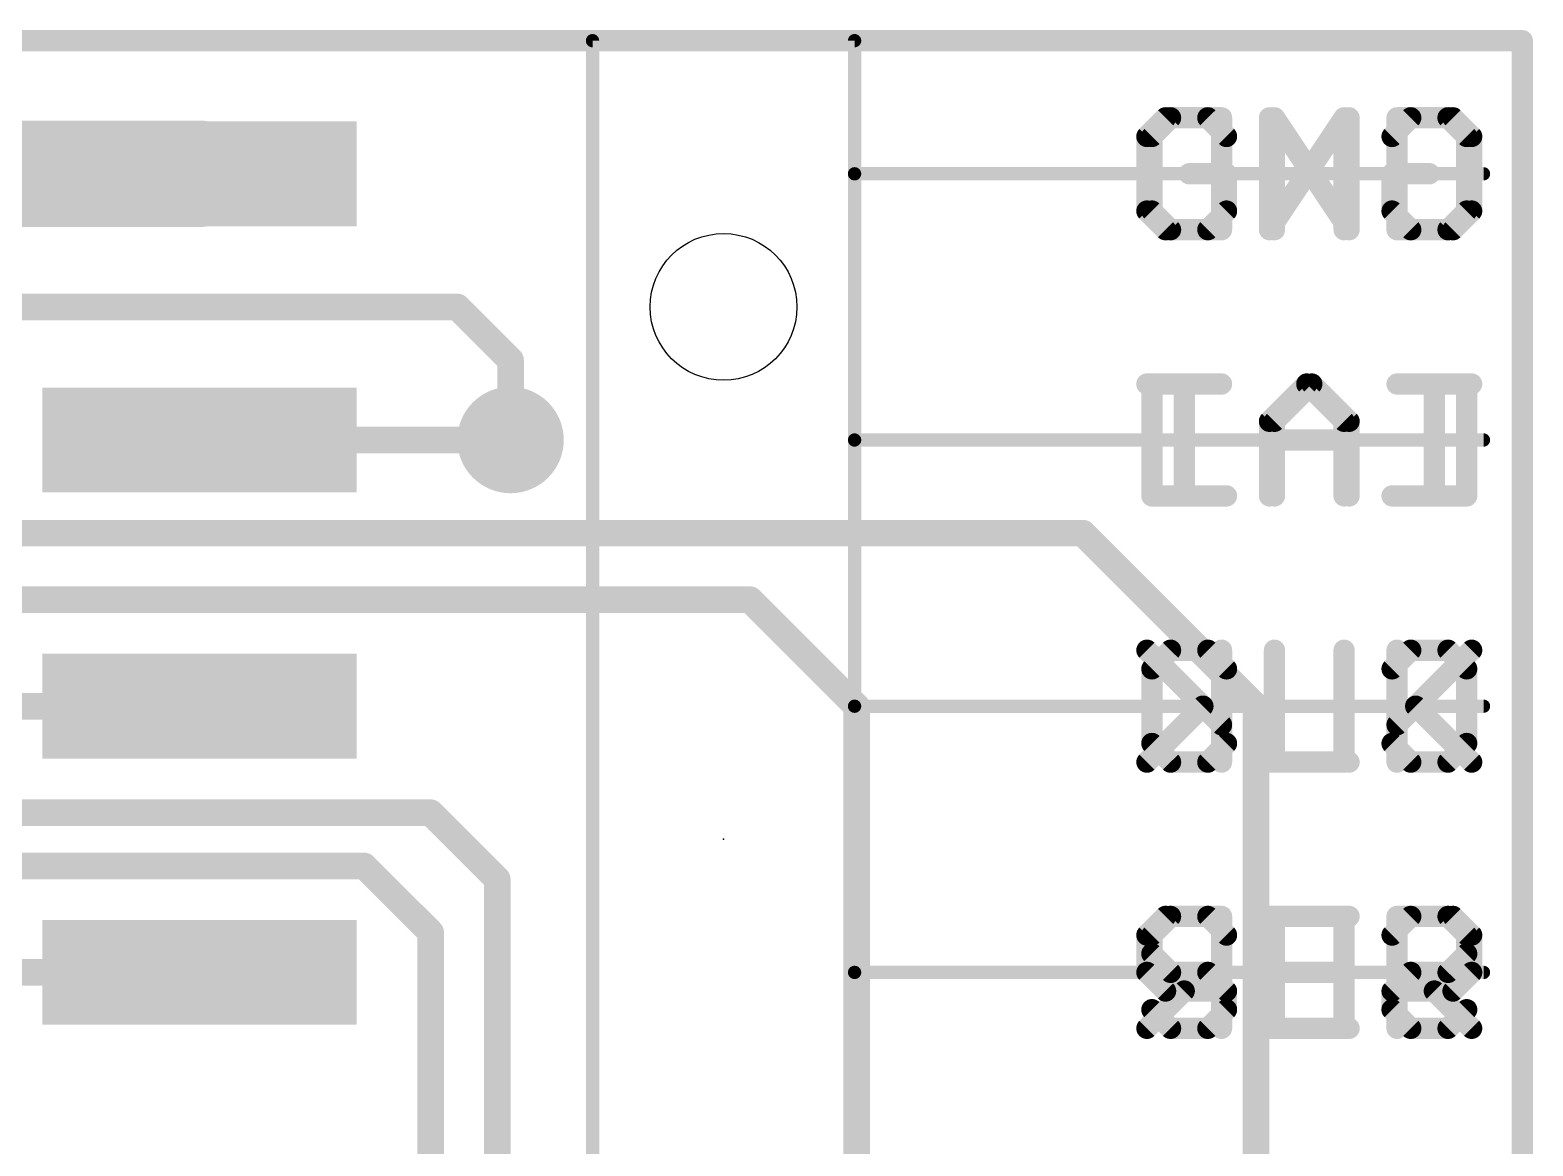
# Model space of a CAD drawing. Extents: x -27 to 80, y -18 to 25.
# Drawn here: x 31.48 to 45.82, y 12.31 to 22.96 of the extents above; entities that cross this region are included whole.
import ezdxf

# ---------------------------------------------------------------- set-up
doc = ezdxf.new("R2010")
doc.units = 0
for name, color, linetype in [('1', 12, 'CONTINUOUS'), ('16', 132, 'CONTINUOUS'), ('18', 110, 'CONTINUOUS'), ('20', 53, 'CONTINUOUS'), ('21', 41, 'CONTINUOUS'), ('22', 40, 'CONTINUOUS'), ('23', 53, 'CONTINUOUS'), ('51', 53, 'CONTINUOUS')]:
    doc.layers.add(name, color=color, linetype=linetype)

# ---------------------------------------------------------------- blocks, each defined once
blk = doc.blocks.new('RECT')
blk.add_solid([(-0.5, -0.5), (0.5, -0.5), (-0.5, 0.5), (0.5, 0.5)])
blk = doc.blocks.new('ROUNDV')
at = {"const_width": 0.5}
blk.add_lwpolyline([(0, -0.25, 1), (0, 0.25, 1), (0, -0.25)], format="xyb", dxfattribs=at)

msp = doc.modelspace()

# ---------------------------------------------------------------- linework, layer by layer
at = {"layer": '1'}
for points, const_width in [([(29.21, 21.59), (33.1, 21.59)], 1.016), ([(33.1, 19.05), (36.068, 19.05)], 0.254), ([(29.591, 18.161), (41.529, 18.161)], 0.254), ([(41.529, 18.161), (43.18, 16.51)], 0.254), ([(29.972, 17.526), (38.354, 17.526)], 0.254), ([(38.354, 17.526), (39.37, 16.51)], 0.254), ([(33.1, 16.51), (30.48, 16.51)], 0.254), ([(39.37, 16.51), (39.37, 6.985)], 0.254), ([(43.18, 16.51), (43.18, 4.66)], 0.254), ([(22.606, 15.494), (35.306, 15.494)], 0.254), ([(35.306, 15.494), (35.941, 14.859)], 0.254), ([(22.098, 14.986), (34.671, 14.986)], 0.254), ([(34.671, 14.986), (35.306, 14.351)], 0.254), ([(35.941, 14.859), (35.941, 7.493)], 0.254), ([(35.306, 14.351), (35.306, 8.255)], 0.254), ([(33.1, 13.97), (29.845, 13.97)], 0.254)]:
    msp.add_lwpolyline(points, dxfattribs=dict(at, const_width=const_width))
for points, const_width in [([(33.1, 21.336, 1), (33.1, 21.844)], 0.508), ([(33.1, 19.1135, 1), (33.1, 18.9865)], 0.127), ([(36.068, 18.9865, 1), (36.068, 19.1135)], 0.127), ([(41.5739, 18.2059, 1), (41.4841, 18.1161)], 0.127), ([(41.529, 18.0975, 1), (41.529, 18.2245)], 0.127), ([(38.3989, 17.5709, 1), (38.3091, 17.4811)], 0.127), ([(38.354, 17.4625, 1), (38.354, 17.5895)], 0.127), ([(33.1, 16.4465, 1), (33.1, 16.5735)], 0.127), ([(39.4335, 16.51, 1), (39.3065, 16.51)], 0.127), ([(43.2435, 16.51, 1), (43.1165, 16.51)], 0.127), ([(39.3251, 16.4651, 1), (39.4149, 16.5549)], 0.127), ([(43.1351, 16.4651, 1), (43.2249, 16.5549)], 0.127), ([(35.3509, 15.5389, 1), (35.2611, 15.4491)], 0.127), ([(35.306, 15.4305, 1), (35.306, 15.5575)], 0.127), ([(34.7159, 15.0309, 1), (34.6261, 14.9411)], 0.127), ([(34.671, 14.9225, 1), (34.671, 15.0495)], 0.127), ([(36.0045, 14.859, 1), (35.8775, 14.859)], 0.127), ([(35.8961, 14.8141, 1), (35.9859, 14.9039)], 0.127), ([(35.3695, 14.351, 1), (35.2425, 14.351)], 0.127), ([(35.2611, 14.3061, 1), (35.3509, 14.3959)], 0.127), ([(33.1, 13.9065, 1), (33.1, 14.0335)], 0.127)]:
    msp.add_lwpolyline(points, format="xyb", dxfattribs=dict(at, const_width=const_width))
at = {"layer": '16', "const_width": 0.254}
for points in [[(35.56, 20.32), (16.51, 20.32)], [(36.068, 19.812), (35.56, 20.32)], [(36.068, 19.05), (36.068, 19.812)]]:
    msp.add_lwpolyline(points, dxfattribs=at)
at = {"layer": '16', "const_width": 0.127}
for points in [[(35.6049, 20.3649, 1), (35.5151, 20.2751)], [(35.56, 20.2565, 1), (35.56, 20.3835)], [(36.1315, 19.812, 1), (36.0045, 19.812)], [(36.0231, 19.7671, 1), (36.1129, 19.8569)], [(36.0045, 19.05, 1), (36.1315, 19.05)]]:
    msp.add_lwpolyline(points, format="xyb", dxfattribs=at)
at = {"layer": '20', "const_width": 0.2032}
for points in [[(0, 22.86), (45.72, 22.86)], [(45.72, 22.86), (45.72, 0)]]:
    msp.add_lwpolyline(points, dxfattribs=at)
at = {"layer": '20', "const_width": 0.1016}
for points in [[(45.7708, 22.86, 1), (45.6692, 22.86)], [(45.72, 22.8092, 1), (45.72, 22.9108)]]:
    msp.add_lwpolyline(points, format="xyb", dxfattribs=at)
at = {"layer": '20'}
msp.add_circle((38.1, 20.32), 0.7, dxfattribs=at)
at = {"layer": '21', "const_width": 0.2032}
for points in [[(42.3644, 22.1243), (42.1864, 21.9464)], [(42.7203, 22.1243), (42.3644, 22.1243)], [(42.8982, 21.9464), (42.7203, 22.1243)], [(43.3558, 21.0566), (43.3558, 22.1243)], [(43.3558, 22.1243), (44.0676, 21.0566)], [(44.0676, 21.0566), (44.0676, 22.1243)], [(44.5252, 22.1243), (44.5252, 21.0566)], [(45.0591, 22.1243), (44.5252, 22.1243)], [(45.237, 21.9464), (45.0591, 22.1243)], [(42.1864, 21.9464), (42.1864, 21.2346)], [(45.237, 21.2346), (45.237, 21.9464)], [(42.8982, 21.5905), (42.5423, 21.5905)], [(42.8982, 21.2346), (42.8982, 21.5905)], [(42.1864, 21.2346), (42.3644, 21.0566)], [(42.7203, 21.0566), (42.8982, 21.2346)], [(45.0591, 21.0566), (45.237, 21.2346)], [(42.3644, 21.0566), (42.7203, 21.0566)], [(44.5252, 21.0566), (45.0591, 21.0566)], [(42.1864, 19.5843), (42.1864, 18.5166)], [(43.3558, 19.2284), (43.7117, 19.5843)], [(43.7117, 19.5843), (44.0676, 19.2284)], [(44.5252, 19.5843), (45.237, 19.5843)], [(44.8811, 18.5166), (44.8811, 19.5843)], [(43.3558, 18.5166), (43.3558, 19.2284)], [(44.0676, 19.2284), (44.0676, 18.5166)], [(43.3558, 19.0505), (44.0676, 19.0505)], [(42.1864, 18.5166), (42.8982, 18.5166)], [(42.3644, 17.0443), (42.1864, 16.8664)], [(42.7203, 17.0443), (42.3644, 17.0443)], [(42.8982, 16.8664), (42.7203, 17.0443)], [(43.3558, 17.0443), (43.3558, 15.9766)], [(44.5252, 17.0443), (44.5252, 15.9766)], [(44.5252, 16.3325), (45.237, 17.0443)], [(42.1864, 16.8664), (42.1864, 16.1546)], [(44.7031, 16.5105), (45.237, 15.9766)], [(42.1864, 16.1546), (42.3644, 15.9766)], [(42.7203, 15.9766), (42.8982, 16.1546)], [(42.3644, 15.9766), (42.7203, 15.9766)], [(43.3558, 15.9766), (44.0676, 15.9766)], [(42.3644, 14.5043), (42.1864, 14.3264)], [(42.7203, 14.5043), (42.3644, 14.5043)], [(42.8982, 14.3264), (42.7203, 14.5043)], [(44.0676, 14.5043), (43.3558, 14.5043)], [(43.3558, 14.5043), (43.3558, 13.4366)], [(44.5252, 13.4366), (44.5252, 14.5043)], [(44.5252, 14.5043), (45.0591, 14.5043)], [(45.0591, 14.5043), (45.237, 14.3264)], [(42.1864, 14.3264), (42.1864, 14.1484)], [(45.237, 14.3264), (45.237, 13.9705)], [(42.1864, 14.1484), (42.3644, 13.9705)], [(42.3644, 13.9705), (42.7203, 13.9705)], [(42.7203, 13.9705), (42.8982, 13.7925)], [(43.3558, 13.9705), (43.7117, 13.9705)], [(45.237, 13.9705), (45.0591, 13.7925)], [(42.8982, 13.7925), (42.8982, 13.6146)], [(45.0591, 13.7925), (44.5252, 13.7925)], [(44.8811, 13.7925), (45.237, 13.4366)], [(42.3644, 13.4366), (42.1864, 13.6146)], [(42.8982, 13.6146), (42.7203, 13.4366)], [(42.7203, 13.4366), (42.3644, 13.4366)], [(43.3558, 13.4366), (44.0676, 13.4366)]]:
    msp.add_lwpolyline(points, dxfattribs=at)
at = {"layer": '21', "const_width": 0.1016}
for points in [[(42.3644, 22.1751, 1), (42.3644, 22.0735)], [(42.4003, 22.0884, 1), (42.3284, 22.1602)], [(42.7562, 22.1602, 1), (42.6843, 22.0884)], [(42.7203, 22.0735, 1), (42.7203, 22.1751)], [(43.4066, 22.1243, 1), (43.305, 22.1243)], [(43.3981, 22.1525, 1), (43.3135, 22.0961)], [(44.1184, 22.1243, 1), (44.0168, 22.1243)], [(44.576, 22.1243, 1), (44.4744, 22.1243)], [(44.5252, 22.1751, 1), (44.5252, 22.0735)], [(45.095, 22.1602, 1), (45.0231, 22.0884)], [(45.0591, 22.0735, 1), (45.0591, 22.1751)], [(42.2372, 21.9464, 1), (42.1356, 21.9464)], [(42.1505, 21.9823, 1), (42.2223, 21.9104)], [(42.8623, 21.9104, 1), (42.9341, 21.9823)], [(45.2878, 21.9464, 1), (45.1862, 21.9464)], [(45.2011, 21.9104, 1), (45.2729, 21.9823)], [(42.5423, 21.6413, 1), (42.5423, 21.5397)], [(42.949, 21.5905, 1), (42.8474, 21.5905)], [(42.8982, 21.5397, 1), (42.8982, 21.6413)], [(42.2223, 21.2705, 1), (42.1505, 21.1986)], [(42.1356, 21.2346, 1), (42.2372, 21.2346)], [(42.8474, 21.2346, 1), (42.949, 21.2346)], [(42.9341, 21.1986, 1), (42.8623, 21.2705)], [(45.1862, 21.2346, 1), (45.2878, 21.2346)], [(45.2729, 21.1986, 1), (45.2011, 21.2705)], [(42.3644, 21.1074, 1), (42.3644, 21.0058)], [(42.3284, 21.0207, 1), (42.4003, 21.0925)], [(42.6843, 21.0925, 1), (42.7562, 21.0207)], [(42.7203, 21.0058, 1), (42.7203, 21.1074)], [(43.305, 21.0566, 1), (43.4066, 21.0566)], [(44.0168, 21.0566, 1), (44.1184, 21.0566)], [(44.0253, 21.0284, 1), (44.1099, 21.0848)], [(44.5252, 21.1074, 1), (44.5252, 21.0058)], [(44.4744, 21.0566, 1), (44.576, 21.0566)], [(45.0231, 21.0925, 1), (45.095, 21.0207)], [(45.0591, 21.0058, 1), (45.0591, 21.1074)], [(42.2372, 19.5843, 1), (42.1356, 19.5843)], [(43.7476, 19.6202, 1), (43.6758, 19.5484)], [(43.7476, 19.5484, 1), (43.6758, 19.6202)], [(44.5252, 19.6351, 1), (44.5252, 19.5335)], [(44.9319, 19.5843, 1), (44.8303, 19.5843)], [(45.237, 19.5335, 1), (45.237, 19.6351)], [(43.4066, 19.2284, 1), (43.305, 19.2284)], [(43.3199, 19.2643, 1), (43.3917, 19.1925)], [(44.1184, 19.2284, 1), (44.0168, 19.2284)], [(44.0317, 19.1925, 1), (44.1035, 19.2643)], [(43.3558, 19.1013, 1), (43.3558, 18.9997)], [(44.0676, 18.9997, 1), (44.0676, 19.1013)], [(42.1864, 18.5674, 1), (42.1864, 18.4658)], [(42.1356, 18.5166, 1), (42.2372, 18.5166)], [(42.8982, 18.4658, 1), (42.8982, 18.5674)], [(43.305, 18.5166, 1), (43.4066, 18.5166)], [(44.0168, 18.5166, 1), (44.1184, 18.5166)], [(44.8303, 18.5166, 1), (44.9319, 18.5166)], [(42.3644, 17.0951, 1), (42.3644, 16.9935)], [(42.4003, 17.0084, 1), (42.3284, 17.0802)], [(42.7562, 17.0802, 1), (42.6843, 17.0084)], [(42.7203, 16.9935, 1), (42.7203, 17.0951)], [(43.4066, 17.0443, 1), (43.305, 17.0443)], [(44.576, 17.0443, 1), (44.4744, 17.0443)], [(45.2729, 17.0084, 1), (45.2011, 17.0802)], [(42.2372, 16.8664, 1), (42.1356, 16.8664)], [(42.1505, 16.9023, 1), (42.2223, 16.8304)], [(42.8623, 16.8304, 1), (42.9341, 16.9023)], [(44.7391, 16.5464, 1), (44.6672, 16.4745)], [(44.4893, 16.3684, 1), (44.5611, 16.2966)], [(42.2223, 16.1905, 1), (42.1505, 16.1186)], [(42.1356, 16.1546, 1), (42.2372, 16.1546)], [(42.9341, 16.1186, 1), (42.8623, 16.1905)], [(42.3644, 16.0274, 1), (42.3644, 15.9258)], [(42.3284, 15.9407, 1), (42.4003, 16.0125)], [(42.6843, 16.0125, 1), (42.7562, 15.9407)], [(42.7203, 15.9258, 1), (42.7203, 16.0274)], [(43.3558, 16.0274, 1), (43.3558, 15.9258)], [(44.0676, 15.9258, 1), (44.0676, 16.0274)], [(45.2011, 15.9407, 1), (45.2729, 16.0125)], [(43.305, 15.9766, 1), (43.4066, 15.9766)], [(44.4744, 15.9766, 1), (44.576, 15.9766)], [(42.3644, 14.5551, 1), (42.3644, 14.4535)], [(42.4003, 14.4684, 1), (42.3284, 14.5402)], [(42.7562, 14.5402, 1), (42.6843, 14.4684)], [(42.7203, 14.4535, 1), (42.7203, 14.5551)], [(43.3558, 14.5551, 1), (43.3558, 14.4535)], [(43.4066, 14.5043, 1), (43.305, 14.5043)], [(44.0676, 14.4535, 1), (44.0676, 14.5551)], [(44.576, 14.5043, 1), (44.4744, 14.5043)], [(44.5252, 14.5551, 1), (44.5252, 14.4535)], [(45.095, 14.5402, 1), (45.0231, 14.4684)], [(45.0591, 14.4535, 1), (45.0591, 14.5551)], [(42.2372, 14.3264, 1), (42.1356, 14.3264)], [(42.1505, 14.3623, 1), (42.2223, 14.2904)], [(42.8623, 14.2904, 1), (42.9341, 14.3623)], [(45.2878, 14.3264, 1), (45.1862, 14.3264)], [(45.2011, 14.2904, 1), (45.2729, 14.3623)], [(42.2223, 14.1843, 1), (42.1505, 14.1125)], [(42.1356, 14.1484, 1), (42.2372, 14.1484)], [(42.3644, 14.0213, 1), (42.3644, 13.9197)], [(42.3284, 13.9345, 1), (42.4003, 14.0064)], [(42.7562, 14.0064, 1), (42.6843, 13.9345)], [(42.7203, 13.9197, 1), (42.7203, 14.0213)], [(43.3558, 14.0213, 1), (43.3558, 13.9197)], [(43.7117, 13.9197, 1), (43.7117, 14.0213)], [(45.2729, 13.9345, 1), (45.2011, 14.0064)], [(45.1862, 13.9705, 1), (45.2878, 13.9705)], [(42.949, 13.7925, 1), (42.8474, 13.7925)], [(42.8623, 13.7566, 1), (42.9341, 13.8284)], [(44.5252, 13.8433, 1), (44.5252, 13.7417)], [(44.917, 13.8284, 1), (44.8452, 13.7566)], [(45.0231, 13.8284, 1), (45.095, 13.7566)], [(45.0591, 13.7417, 1), (45.0591, 13.8433)], [(42.2223, 13.6505, 1), (42.1505, 13.5786)], [(42.8474, 13.6146, 1), (42.949, 13.6146)], [(42.9341, 13.5786, 1), (42.8623, 13.6505)], [(42.3644, 13.4874, 1), (42.3644, 13.3858)], [(42.3284, 13.4007, 1), (42.4003, 13.4725)], [(42.6843, 13.4725, 1), (42.7562, 13.4007)], [(42.7203, 13.3858, 1), (42.7203, 13.4874)], [(43.3558, 13.4874, 1), (43.3558, 13.3858)], [(43.305, 13.4366, 1), (43.4066, 13.4366)], [(44.0676, 13.3858, 1), (44.0676, 13.4874)], [(44.4744, 13.4366, 1), (44.576, 13.4366)], [(45.2011, 13.4007, 1), (45.2729, 13.4725)]]:
    msp.add_lwpolyline(points, format="xyb", dxfattribs=at)
at = {"layer": '22', "const_width": 0.2032}
for points in [[(42.139, 21.9464), (42.3169, 22.1243)], [(42.3169, 22.1243), (42.8508, 22.1243)], [(42.8508, 22.1243), (42.8508, 21.0566)], [(44.0202, 22.1243), (43.3084, 21.0566)], [(43.3084, 21.0566), (43.3084, 22.1243)], [(44.0202, 21.0566), (44.0202, 22.1243)], [(44.4778, 21.9464), (44.6557, 22.1243)], [(44.6557, 22.1243), (45.0116, 22.1243)], [(45.0116, 22.1243), (45.1896, 21.9464)], [(42.139, 21.2346), (42.139, 21.9464)], [(45.1896, 21.9464), (45.1896, 21.2346)], [(44.4778, 21.2346), (44.4778, 21.5905)], [(44.4778, 21.5905), (44.8337, 21.5905)], [(42.3169, 21.0566), (42.139, 21.2346)], [(44.6557, 21.0566), (44.4778, 21.2346)], [(45.1896, 21.2346), (45.0116, 21.0566)], [(42.8508, 21.0566), (42.3169, 21.0566)], [(45.0116, 21.0566), (44.6557, 21.0566)], [(42.8508, 19.5843), (42.139, 19.5843)], [(42.4949, 18.5166), (42.4949, 19.5843)], [(43.6643, 19.5843), (43.3084, 19.2284)], [(44.0202, 19.2284), (43.6643, 19.5843)], [(45.1896, 19.5843), (45.1896, 18.5166)], [(43.3084, 19.2284), (43.3084, 18.5166)], [(44.0202, 18.5166), (44.0202, 19.2284)], [(44.0202, 19.0505), (43.3084, 19.0505)], [(45.1896, 18.5166), (44.4778, 18.5166)], [(42.8508, 16.3325), (42.139, 17.0443)], [(42.8508, 17.0443), (42.8508, 15.9766)], [(44.0202, 17.0443), (44.0202, 15.9766)], [(44.4778, 16.8664), (44.6557, 17.0443)], [(44.6557, 17.0443), (45.0116, 17.0443)], [(45.0116, 17.0443), (45.1896, 16.8664)], [(45.1896, 16.8664), (45.1896, 16.1546)], [(42.6729, 16.5105), (42.139, 15.9766)], [(44.6557, 15.9766), (44.4778, 16.1546)], [(45.1896, 16.1546), (45.0116, 15.9766)], [(44.0202, 15.9766), (43.3084, 15.9766)], [(45.0116, 15.9766), (44.6557, 15.9766)], [(42.3169, 14.5043), (42.139, 14.3264)], [(42.8508, 14.5043), (42.3169, 14.5043)], [(42.8508, 13.4366), (42.8508, 14.5043)], [(43.3084, 14.5043), (44.0202, 14.5043)], [(44.0202, 14.5043), (44.0202, 13.4366)], [(44.4778, 14.3264), (44.6557, 14.5043)], [(44.6557, 14.5043), (45.0116, 14.5043)], [(45.0116, 14.5043), (45.1896, 14.3264)], [(42.139, 14.3264), (42.139, 13.9705)], [(45.1896, 14.3264), (45.1896, 14.1484)], [(45.1896, 14.1484), (45.0116, 13.9705)], [(42.139, 13.9705), (42.3169, 13.7925)], [(44.0202, 13.9705), (43.6643, 13.9705)], [(44.6557, 13.9705), (44.4778, 13.7925)], [(45.0116, 13.9705), (44.6557, 13.9705)], [(42.4949, 13.7925), (42.139, 13.4366)], [(42.3169, 13.7925), (42.8508, 13.7925)], [(44.4778, 13.7925), (44.4778, 13.6146)], [(44.4778, 13.6146), (44.6557, 13.4366)], [(45.0116, 13.4366), (45.1896, 13.6146)], [(44.0202, 13.4366), (43.3084, 13.4366)], [(44.6557, 13.4366), (45.0116, 13.4366)]]:
    msp.add_lwpolyline(points, dxfattribs=at)
at = {"layer": '22', "const_width": 0.1016}
for points in [[(42.3169, 22.1751, 1), (42.3169, 22.0735)], [(42.3529, 22.0884, 1), (42.281, 22.1602)], [(42.9016, 22.1243, 1), (42.8, 22.1243)], [(42.8508, 22.0735, 1), (42.8508, 22.1751)], [(43.3592, 22.1243, 1), (43.2576, 22.1243)], [(44.071, 22.1243, 1), (43.9694, 22.1243)], [(44.0625, 22.0961, 1), (43.9779, 22.1525)], [(44.6557, 22.1751, 1), (44.6557, 22.0735)], [(44.6917, 22.0884, 1), (44.6198, 22.1602)], [(45.0476, 22.1602, 1), (44.9757, 22.0884)], [(45.0116, 22.0735, 1), (45.0116, 22.1751)], [(42.1898, 21.9464, 1), (42.0882, 21.9464)], [(42.1031, 21.9823, 1), (42.1749, 21.9104)], [(44.4419, 21.9823, 1), (44.5137, 21.9104)], [(45.2404, 21.9464, 1), (45.1388, 21.9464)], [(45.1537, 21.9104, 1), (45.2255, 21.9823)], [(44.5286, 21.5905, 1), (44.427, 21.5905)], [(44.4778, 21.6413, 1), (44.4778, 21.5397)], [(44.8337, 21.5397, 1), (44.8337, 21.6413)], [(42.1749, 21.2705, 1), (42.1031, 21.1986)], [(42.0882, 21.2346, 1), (42.1898, 21.2346)], [(44.5137, 21.2705, 1), (44.4419, 21.1986)], [(44.427, 21.2346, 1), (44.5286, 21.2346)], [(45.1388, 21.2346, 1), (45.2404, 21.2346)], [(45.2255, 21.1986, 1), (45.1537, 21.2705)], [(42.3169, 21.1074, 1), (42.3169, 21.0058)], [(42.281, 21.0207, 1), (42.3529, 21.0925)], [(42.8, 21.0566, 1), (42.9016, 21.0566)], [(42.8508, 21.0058, 1), (42.8508, 21.1074)], [(43.2661, 21.0848, 1), (43.3507, 21.0284)], [(43.2576, 21.0566, 1), (43.3592, 21.0566)], [(43.9694, 21.0566, 1), (44.071, 21.0566)], [(44.6557, 21.1074, 1), (44.6557, 21.0058)], [(44.6198, 21.0207, 1), (44.6917, 21.0925)], [(44.9757, 21.0925, 1), (45.0476, 21.0207)], [(45.0116, 21.0058, 1), (45.0116, 21.1074)], [(42.139, 19.6351, 1), (42.139, 19.5335)], [(42.5457, 19.5843, 1), (42.4441, 19.5843)], [(42.8508, 19.5335, 1), (42.8508, 19.6351)], [(43.7002, 19.6202, 1), (43.6284, 19.5484)], [(43.7002, 19.5484, 1), (43.6284, 19.6202)], [(45.2404, 19.5843, 1), (45.1388, 19.5843)], [(43.3592, 19.2284, 1), (43.2576, 19.2284)], [(43.2725, 19.2643, 1), (43.3443, 19.1925)], [(44.071, 19.2284, 1), (43.9694, 19.2284)], [(43.9843, 19.1925, 1), (44.0561, 19.2643)], [(43.3084, 19.1013, 1), (43.3084, 18.9997)], [(44.0202, 18.9997, 1), (44.0202, 19.1013)], [(42.4441, 18.5166, 1), (42.5457, 18.5166)], [(43.2576, 18.5166, 1), (43.3592, 18.5166)], [(43.9694, 18.5166, 1), (44.071, 18.5166)], [(44.4778, 18.5674, 1), (44.4778, 18.4658)], [(45.1388, 18.5166, 1), (45.2404, 18.5166)], [(45.1896, 18.4658, 1), (45.1896, 18.5674)], [(42.1749, 17.0802, 1), (42.1031, 17.0084)], [(42.9016, 17.0443, 1), (42.8, 17.0443)], [(44.071, 17.0443, 1), (43.9694, 17.0443)], [(44.6557, 17.0951, 1), (44.6557, 16.9935)], [(44.6917, 17.0084, 1), (44.6198, 17.0802)], [(45.0476, 17.0802, 1), (44.9757, 17.0084)], [(45.0116, 16.9935, 1), (45.0116, 17.0951)], [(44.4419, 16.9023, 1), (44.5137, 16.8304)], [(45.2404, 16.8664, 1), (45.1388, 16.8664)], [(45.1537, 16.8304, 1), (45.2255, 16.9023)], [(42.7088, 16.4745, 1), (42.6369, 16.5464)], [(42.8149, 16.2966, 1), (42.8867, 16.3684)], [(44.5137, 16.1905, 1), (44.4419, 16.1186)], [(45.1388, 16.1546, 1), (45.2404, 16.1546)], [(45.2255, 16.1186, 1), (45.1537, 16.1905)], [(42.1031, 16.0125, 1), (42.1749, 15.9407)], [(43.3084, 16.0274, 1), (43.3084, 15.9258)], [(44.0202, 15.9258, 1), (44.0202, 16.0274)], [(44.6557, 16.0274, 1), (44.6557, 15.9258)], [(44.6198, 15.9407, 1), (44.6917, 16.0125)], [(44.9757, 16.0125, 1), (45.0476, 15.9407)], [(45.0116, 15.9258, 1), (45.0116, 16.0274)], [(42.8, 15.9766, 1), (42.9016, 15.9766)], [(43.9694, 15.9766, 1), (44.071, 15.9766)], [(42.3169, 14.5551, 1), (42.3169, 14.4535)], [(42.3529, 14.4684, 1), (42.281, 14.5402)], [(42.9016, 14.5043, 1), (42.8, 14.5043)], [(42.8508, 14.4535, 1), (42.8508, 14.5551)], [(43.3084, 14.5551, 1), (43.3084, 14.4535)], [(44.071, 14.5043, 1), (43.9694, 14.5043)], [(44.0202, 14.4535, 1), (44.0202, 14.5551)], [(44.6557, 14.5551, 1), (44.6557, 14.4535)], [(44.6917, 14.4684, 1), (44.6198, 14.5402)], [(45.0476, 14.5402, 1), (44.9757, 14.4684)], [(45.0116, 14.4535, 1), (45.0116, 14.5551)], [(42.1898, 14.3264, 1), (42.0882, 14.3264)], [(42.1031, 14.3623, 1), (42.1749, 14.2904)], [(44.4419, 14.3623, 1), (44.5137, 14.2904)], [(45.2404, 14.3264, 1), (45.1388, 14.3264)], [(45.1537, 14.2904, 1), (45.2255, 14.3623)], [(45.1388, 14.1484, 1), (45.2404, 14.1484)], [(45.2255, 14.1125, 1), (45.1537, 14.1843)], [(42.1749, 14.0064, 1), (42.1031, 13.9345)], [(43.6643, 14.0213, 1), (43.6643, 13.9197)], [(44.0202, 13.9197, 1), (44.0202, 14.0213)], [(44.6557, 14.0213, 1), (44.6557, 13.9197)], [(44.6917, 13.9345, 1), (44.6198, 14.0064)], [(44.9757, 14.0064, 1), (45.0476, 13.9345)], [(45.0116, 13.9197, 1), (45.0116, 14.0213)], [(42.0882, 13.9705, 1), (42.1898, 13.9705)], [(42.3169, 13.8433, 1), (42.3169, 13.7417)], [(42.281, 13.7566, 1), (42.3529, 13.8284)], [(42.5308, 13.7566, 1), (42.459, 13.8284)], [(42.8508, 13.7417, 1), (42.8508, 13.8433)], [(44.5286, 13.7925, 1), (44.427, 13.7925)], [(44.4419, 13.8284, 1), (44.5137, 13.7566)], [(44.5137, 13.6505, 1), (44.4419, 13.5786)], [(44.427, 13.6146, 1), (44.5286, 13.6146)], [(45.2255, 13.5786, 1), (45.1537, 13.6505)], [(42.1031, 13.4725, 1), (42.1749, 13.4007)], [(42.8, 13.4366, 1), (42.9016, 13.4366)], [(43.3084, 13.4874, 1), (43.3084, 13.3858)], [(43.9694, 13.4366, 1), (44.071, 13.4366)], [(44.0202, 13.3858, 1), (44.0202, 13.4874)], [(44.6557, 13.4874, 1), (44.6557, 13.3858)], [(44.6198, 13.4007, 1), (44.6917, 13.4725)], [(44.9757, 13.4725, 1), (45.0476, 13.4007)], [(45.0116, 13.3858, 1), (45.0116, 13.4874)]]:
    msp.add_lwpolyline(points, format="xyb", dxfattribs=at)
at = {"layer": '23'}
msp.add_point((38.1, 15.24), dxfattribs=at)
at = {"layer": '51', "const_width": 0.0635}
for points in [[(36.8818, 22.86, 1), (36.8182, 22.86)], [(36.85, 22.8917, 1), (36.85, 22.8283)], [(39.3818, 22.86, 1), (39.3182, 22.86)], [(39.35, 22.8283, 1), (39.35, 22.8917)], [(39.3818, 21.59, 1), (39.3182, 21.59)], [(39.35, 21.6217, 1), (39.35, 21.5583)], [(45.35, 21.5583, 1), (45.35, 21.6217)], [(39.3182, 21.59, 1), (39.3818, 21.59)], [(39.3818, 19.05, 1), (39.3182, 19.05)], [(39.3182, 19.05, 1), (39.3818, 19.05)], [(39.35, 19.0817, 1), (39.35, 19.0183)], [(45.35, 19.0183, 1), (45.35, 19.0817)], [(39.3818, 16.51, 1), (39.3182, 16.51)], [(39.3182, 16.51, 1), (39.3818, 16.51)], [(39.35, 16.5418, 1), (39.35, 16.4783)], [(45.35, 16.4783, 1), (45.35, 16.5418)], [(39.3818, 13.97, 1), (39.3182, 13.97)], [(39.3182, 13.97, 1), (39.3818, 13.97)], [(39.35, 14.0018, 1), (39.35, 13.9383)], [(45.35, 13.9383, 1), (45.35, 14.0018)]]:
    msp.add_lwpolyline(points, format="xyb", dxfattribs=at)
at = {"layer": '51', "const_width": 0.127}
for points in [[(36.85, 22.86), (36.85, 7.62)], [(39.35, 22.86), (36.85, 22.86)], [(39.35, 21.59), (39.35, 22.86)], [(39.35, 19.05), (39.35, 21.59)], [(39.35, 21.59), (45.35, 21.59)], [(39.35, 16.51), (39.35, 19.05)], [(39.35, 19.05), (45.35, 19.05)], [(39.35, 13.97), (39.35, 16.51)], [(39.35, 16.51), (45.35, 16.51)], [(39.35, 11.43), (39.35, 13.97)], [(39.35, 13.97), (45.35, 13.97)]]:
    msp.add_lwpolyline(points, dxfattribs=at)

# ---------------------------------------------------------------- block references
at = {"layer": '1', "xscale": 3, "rotation": 180}
for p in [(33.1, 21.59), (33.1, 19.05), (33.1, 16.51), (33.1, 13.97)]:
    msp.add_blockref('RECT', p, dxfattribs=at)
at = {"layer": '18', "xscale": 1.016, "yscale": 1.016}
msp.add_blockref('ROUNDV', (36.068, 19.05), dxfattribs=at)
msp.add_blockref('ROUNDV', (36.068, 19.05), dxfattribs=at)

doc.saveas('drawing.dxf')
